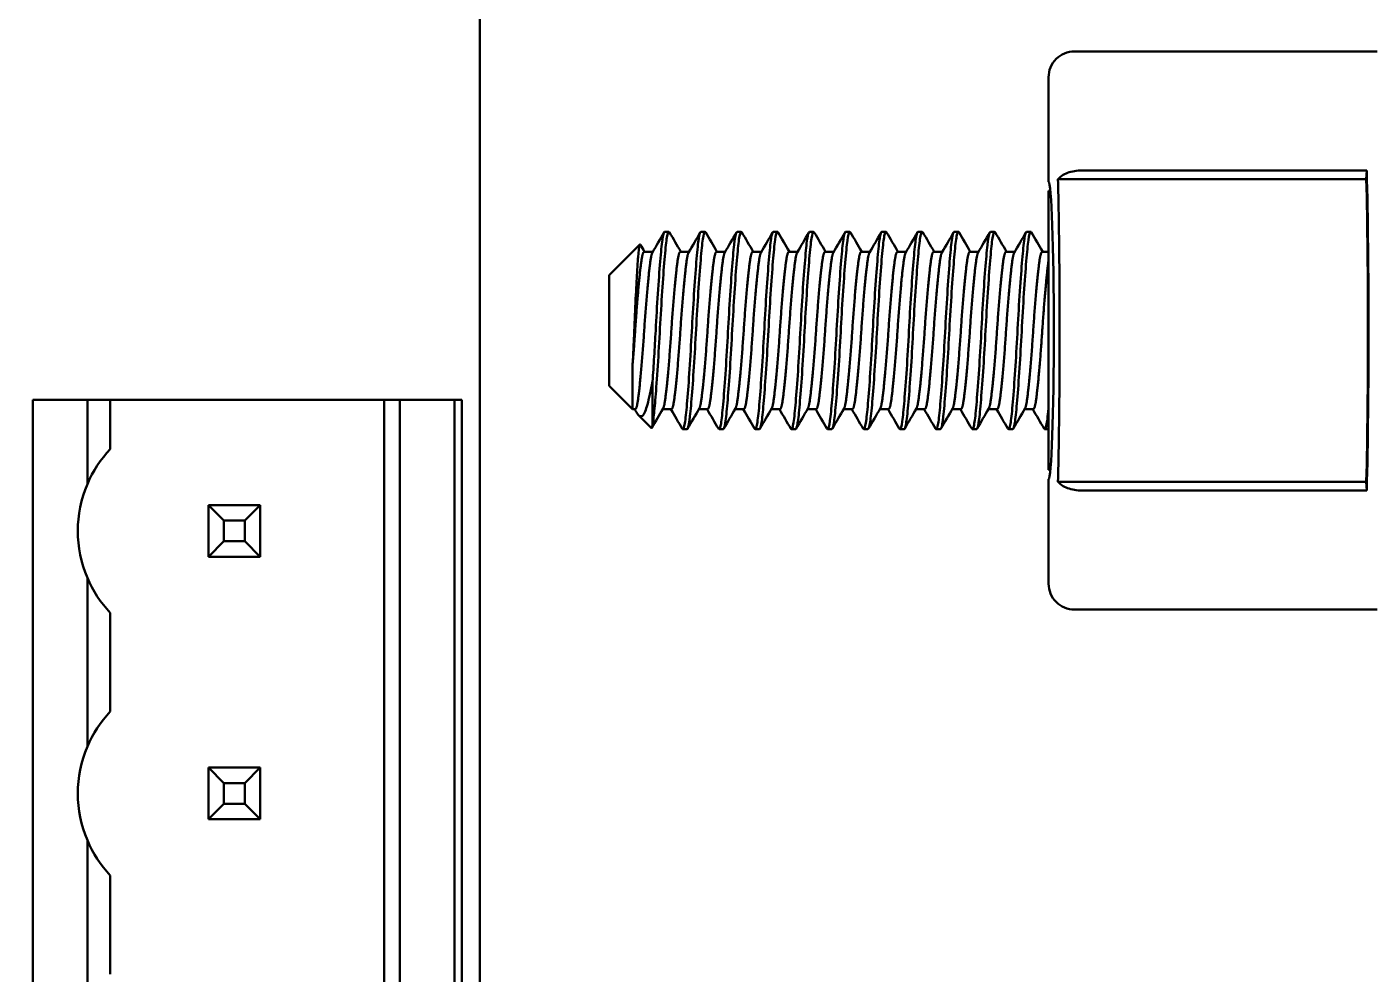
# Model space of a CAD drawing. Header units: millimetres. Extents: x 0 to 841, y 0 to 594.
# Drawn here: x 521.65 to 547.69, y 260.67 to 279 of the extents above; entities that cross this region are included whole.
import ezdxf

# ---------------------------------------------------------------- set-up
doc = ezdxf.new("R2010")
doc.units = ezdxf.units.MM
doc.layers.add('Hatch (ISO)', color=7, linetype='Continuous', lineweight=18)
doc.layers.add('Visible (ISO)', color=7, linetype='Continuous', lineweight=50)

msp = doc.modelspace()

# ---------------------------------------------------------------- hatches: boundary and pattern name
at = {"layer": 'Hatch (ISO)'}
h = msp.add_hatch(dxfattribs=at)
h.set_pattern_fill('ANSI31', color=256, scale=25.4, style=0)
h.set_pattern_definition([(45, (0, 0), (-2.245064, 2.245064), [])])
edge = h.paths.add_edge_path()
edge.add_ellipse((416.288, 307.621), major_axis=(-9.758, 2.186), ratio=1, start_angle=270, end_angle=282.6294)
edge.add_line((416.288, 317.621), (382.416, 317.621))
edge.add_ellipse((382.416, 312.621), major_axis=(-5, 0), ratio=1, start_angle=270, end_angle=360)
edge.add_line((377.416, 312.621), (377.416, 210.621))
edge.add_ellipse((382.416, 210.621), major_axis=(0, -5), ratio=1, start_angle=270, end_angle=360)
edge.add_line((382.416, 205.621), (416.288, 205.621))
edge.add_ellipse((416.288, 215.621), major_axis=(10, 0), ratio=1, start_angle=270, end_angle=282.6294)
edge.add_ellipse((445.416, 85.621), major_axis=(120.242, 26.942), ratio=1, start_angle=64.74122, end_angle=90, ccw=False)
edge.add_ellipse((474.544, 215.621), major_axis=(9.758, -2.186), ratio=1, start_angle=270, end_angle=282.6294)
edge.add_line((474.544, 205.621), (558.416, 205.621))
edge.add_ellipse((558.416, 210.621), major_axis=(5, 0), ratio=1, start_angle=270, end_angle=360)
edge.add_line((563.416, 210.621), (563.416, 312.621))
edge.add_ellipse((558.416, 312.621), major_axis=(0, 5), ratio=1, start_angle=270, end_angle=360)
edge.add_line((558.416, 317.621), (474.544, 317.621))
edge.add_ellipse((474.544, 307.621), major_axis=(-10, 0), ratio=1, start_angle=270, end_angle=282.6294)
edge.add_ellipse((445.416, 437.621), major_axis=(-120.242, -26.942), ratio=1, start_angle=64.74122, end_angle=90, ccw=False)
edge = h.paths.add_edge_path(flags=0)
edge.add_line((388.916, 208.621), (388.916, 210.621))
edge.add_ellipse((382.416, 210.621), major_axis=(0, 6.5), ratio=1, start_angle=270, end_angle=363.5049)
edge.add_line((382.019, 217.108), (380.416, 217.108))
edge.add_line((380.416, 217.108), (380.416, 221.814))
edge.add_spline(control_points=[(380.416, 221.814), (380.416, 222.421), (380.5, 223.145), (380.692, 224.324), (380.822, 224.956), (381.036, 226.225), (381.109, 226.863), (381.109, 228.037), (381.036, 228.675), (380.822, 229.944), (380.692, 230.576), (380.5, 231.755), (380.416, 232.479), (380.416, 233.086)], knot_values=[1.346639, 1.346639, 1.346639, 1.346639, 1.528836, 1.528836, 1.705012, 1.705012, 1.881187, 1.881187, 2.057362, 2.057362, 2.233538, 2.233538, 2.415734, 2.415734, 2.415734, 2.415734], degree=3, periodic=0)
edge.add_line((380.416, 233.086), (380.416, 241.621))
edge.add_ellipse((380.416, 244.121), major_axis=(2.5, 0), ratio=1, start_angle=270, end_angle=450)
edge.add_line((380.416, 246.621), (380.416, 276.621))
edge.add_ellipse((380.416, 279.121), major_axis=(2.5, 0), ratio=1, start_angle=270, end_angle=450)
edge.add_line((380.416, 281.621), (380.416, 306.121))
edge.add_line((380.416, 306.121), (382.489, 306.121))
edge.add_ellipse((382.416, 312.621), major_axis=(6.5, 0.073), ratio=1, start_angle=270, end_angle=359.355)
edge.add_line((388.916, 312.621), (388.916, 314.621))
edge.add_line((388.916, 314.621), (416.288, 314.621))
edge.add_ellipse((416.288, 307.621), major_axis=(7, 0), ratio=1, start_angle=77.3706, end_angle=90, ccw=False)
edge.add_ellipse((445.416, 437.621), major_axis=(123.169, -27.598), ratio=1, start_angle=270, end_angle=279.22446)
edge.add_ellipse((445.416, 311.397), major_axis=(-0.223, -7.497), ratio=1, start_angle=270, end_angle=453.4049)
edge.add_ellipse((445.416, 437.621), major_axis=(126.001, 7.497), ratio=1, start_angle=270, end_angle=279.22446)
edge.add_ellipse((474.544, 307.621), major_axis=(6.831, 1.531), ratio=1, start_angle=77.3706, end_angle=90, ccw=False)
edge.add_line((474.544, 314.621), (535.916, 314.621))
edge.add_ellipse((538.416, 314.621), major_axis=(0, -2.5), ratio=1, start_angle=270, end_angle=450)
edge.add_line((540.916, 314.621), (551.918, 314.621))
edge.add_line((551.918, 314.621), (551.918, 312.445))
edge.add_ellipse((558.416, 312.621), major_axis=(0.176, -6.498), ratio=1, start_angle=270, end_angle=359.0971)
edge.add_line((558.489, 306.121), (560.416, 306.121))
edge.add_line((560.416, 306.121), (560.416, 217.108))
edge.add_line((560.416, 217.108), (558.813, 217.108))
edge.add_ellipse((558.416, 210.621), major_axis=(-6.488, 0.397), ratio=1, start_angle=270, end_angle=361.9571)
edge.add_line((551.918, 210.796), (551.918, 208.621))
edge.add_line((551.918, 208.621), (540.916, 208.621))
edge.add_ellipse((538.416, 208.621), major_axis=(0, 2.5), ratio=1, start_angle=270, end_angle=450)
edge.add_line((535.916, 208.621), (474.544, 208.621))
edge.add_ellipse((474.544, 215.621), major_axis=(-7, 0), ratio=1, start_angle=77.3706, end_angle=90, ccw=False)
edge.add_ellipse((445.416, 85.621), major_axis=(-123.169, 27.598), ratio=1, start_angle=270, end_angle=279.22446)
edge.add_ellipse((445.416, 211.844), major_axis=(0.223, 7.497), ratio=1, start_angle=270, end_angle=453.4049)
edge.add_ellipse((445.416, 85.621), major_axis=(-126.001, -7.497), ratio=1, start_angle=270, end_angle=279.22446)
edge.add_ellipse((416.288, 215.621), major_axis=(-6.831, -1.531), ratio=1, start_angle=77.3706, end_angle=90, ccw=False)
edge.add_line((416.288, 208.621), (388.916, 208.621))
edge = h.paths.add_edge_path(flags=0)
edge.add_ellipse((557.666, 211.371), major_axis=(0, 2.172), ratio=1, start_angle=0, end_angle=360)
edge = h.paths.add_edge_path(flags=0)
edge.add_ellipse((557.666, 311.871), major_axis=(0, 2.172), ratio=1, start_angle=0, end_angle=360)
edge = h.paths.add_edge_path(flags=0)
edge.add_ellipse((383.166, 311.871), major_axis=(0, 2.172), ratio=1, start_angle=0, end_angle=360)
edge = h.paths.add_edge_path(flags=0)
edge.add_ellipse((383.166, 211.371), major_axis=(0, 2.172), ratio=1, start_angle=0, end_angle=360)
edge = h.paths.add_edge_path(flags=0)
edge.add_ellipse((445.416, 214.344), major_axis=(0, 2), ratio=1, start_angle=0, end_angle=360)
edge = h.paths.add_edge_path(flags=0)
edge.add_ellipse((445.416, 308.897), major_axis=(0, 2), ratio=1, start_angle=0, end_angle=360)

# ---------------------------------------------------------------- linework, layer by layer
at = {"layer": 'Visible (ISO)'}
for p, q in [((530.416, 311.621), (530.416, 211.621)), ((547.77, 278.521), (541.916, 278.521)), ((541.416, 278.021), (541.416, 276)), ((547.562, 276.046), (541.598, 276.046)), ((542.056, 276.218), (547.57, 276.218)), ((547.57, 276.218), (547.562, 276.046)), ((541.416, 275.821), (541.416, 270.421)), ((541.416, 275.821), (541.451, 275.821)), ((533.991, 275.03), (534.072, 275.03)), ((534.691, 275.03), (534.772, 275.03)), ((535.391, 275.03), (535.472, 275.03)), ((536.091, 275.03), (536.172, 275.03)), ((536.791, 275.03), (536.872, 275.03)), ((537.491, 275.03), (537.572, 275.03)), ((538.191, 275.03), (538.272, 275.03)), ((538.891, 275.03), (538.972, 275.03)), ((539.591, 275.03), (539.672, 275.03)), ((540.291, 275.03), (540.372, 275.03)), ((540.991, 275.03), (541.072, 275.03)), ((532.916, 274.19), (533.512, 274.787)), ((533.594, 274.645), (533.761, 274.645)), ((534.294, 274.645), (534.461, 274.645)), ((534.994, 274.645), (535.161, 274.645)), ((535.694, 274.645), (535.861, 274.645)), ((536.394, 274.645), (536.561, 274.645)), ((537.094, 274.645), (537.261, 274.645)), ((537.794, 274.645), (537.961, 274.645)), ((538.494, 274.645), (538.661, 274.645)), ((539.194, 274.645), (539.361, 274.645)), ((539.894, 274.645), (540.061, 274.645)), ((540.594, 274.645), (540.761, 274.645)), ((541.294, 274.645), (541.416, 274.645)), ((532.916, 272.051), (532.916, 274.19)), ((533.371, 271.596), (533.371, 272.474)), ((533.755, 271.29), (533.755, 272.131)), ((532.916, 272.051), (533.371, 271.596)), ((522.824, 271.781), (521.766, 271.781)), ((521.766, 271.781), (521.766, 251.461)), ((522.824, 271.781), (522.824, 270.147)), ((522.824, 271.781), (523.266, 271.781)), ((523.266, 271.781), (523.266, 270.826)), ((523.266, 271.781), (528.566, 271.781)), ((528.566, 271.781), (528.865, 271.781)), ((528.566, 271.781), (528.566, 251.461)), ((529.926, 271.781), (528.865, 271.781)), ((528.865, 271.781), (528.865, 251.461)), ((529.926, 271.781), (529.926, 251.461)), ((529.926, 271.781), (530.066, 271.781)), ((530.066, 271.781), (530.066, 251.461)), ((533.371, 271.596), (533.419, 271.596)), ((533.952, 271.596), (534.119, 271.596)), ((534.652, 271.596), (534.819, 271.596)), ((535.352, 271.596), (535.519, 271.596)), ((536.052, 271.596), (536.219, 271.596)), ((536.752, 271.596), (536.919, 271.596)), ((537.452, 271.596), (537.619, 271.596)), ((538.152, 271.596), (538.319, 271.596)), ((538.852, 271.596), (539.019, 271.596)), ((539.552, 271.596), (539.719, 271.596)), ((540.252, 271.596), (540.419, 271.596)), ((540.952, 271.596), (541.119, 271.596)), ((533.485, 271.482), (533.734, 271.233)), ((534.341, 271.212), (534.422, 271.212)), ((535.041, 271.212), (535.122, 271.212)), ((535.741, 271.212), (535.822, 271.212)), ((536.441, 271.212), (536.522, 271.212)), ((537.141, 271.212), (537.222, 271.212)), ((537.841, 271.212), (537.922, 271.212)), ((538.541, 271.212), (538.622, 271.212)), ((539.241, 271.212), (539.322, 271.212)), ((539.941, 271.212), (540.022, 271.212)), ((540.641, 271.212), (540.722, 271.212)), ((541.341, 271.212), (541.416, 271.212)), ((541.416, 270.421), (541.451, 270.421)), ((541.416, 270.242), (541.416, 268.221)), ((547.562, 270.195), (541.598, 270.195)), ((547.57, 270.023), (542.056, 270.023)), ((547.562, 270.195), (547.57, 270.023)), ((525.166, 268.741), (525.166, 269.741)), ((525.166, 269.741), (526.166, 269.741)), ((525.166, 269.741), (525.466, 269.441)), ((526.166, 269.741), (525.866, 269.441)), ((526.166, 269.741), (526.166, 268.741)), ((525.866, 269.441), (525.466, 269.441)), ((525.466, 269.441), (525.466, 269.041)), ((525.866, 269.041), (525.866, 269.441)), ((525.466, 269.041), (525.166, 268.741)), ((525.466, 269.041), (525.866, 269.041)), ((525.866, 269.041), (526.166, 268.741)), ((526.166, 268.741), (525.166, 268.741)), ((522.824, 268.334), (522.824, 265.067)), ((547.77, 267.721), (541.916, 267.721)), ((523.266, 267.656), (523.266, 265.746)), ((525.166, 263.661), (525.166, 264.661)), ((525.166, 264.661), (526.166, 264.661)), ((525.166, 264.661), (525.466, 264.361)), ((526.166, 264.661), (525.866, 264.361)), ((526.166, 264.661), (526.166, 263.661)), ((525.866, 264.361), (525.466, 264.361)), ((525.466, 264.361), (525.466, 263.961)), ((525.866, 263.961), (525.866, 264.361)), ((525.466, 263.961), (525.166, 263.661)), ((525.466, 263.961), (525.866, 263.961)), ((525.866, 263.961), (526.166, 263.661)), ((526.166, 263.661), (525.166, 263.661)), ((522.824, 263.254), (522.824, 259.987)), ((523.266, 262.576), (523.266, 260.666))]:
    msp.add_line(p, q, dxfattribs=at)
for centre, start, end in [((524.956, 269.241), 136.8321, 156.9693), ((524.956, 269.241), 156.9693, 203.0308), ((524.956, 269.241), 203.0308, 223.1679), ((524.956, 264.161), 136.8321, 156.9693), ((524.956, 264.161), 156.9693, 203.0308), ((524.956, 264.161), 203.0308, 223.1679)]:
    msp.add_arc(centre, 2.317, start, end, dxfattribs=at)
for centre, major_axis, ratio, start_param, end_param in [((541.916, 278.021), (0.499, 0.04), 0.99945, 1.490966, 3.06184), ((547.416, 273.121), (0, -5.1), 0.034921, 0.959931, 2.181662), ((547.416, 273.121), (0, -5.4), 0.034921, 0.959931, 2.181662), ((541.416, 273.121), (0, -2.879), 0.034921, 0.000366, 3.141227), ((541.916, 268.221), (0.499, -0.039), 0.99945, 3.2206, 4.791473)]:
    msp.add_ellipse(centre, major_axis=major_axis, ratio=ratio, start_param=start_param, end_param=end_param, dxfattribs=at)
for points, knots in [([(542.056, 276.218), (542.01, 276.218), (541.963, 276.214), (541.87, 276.199), (541.825, 276.187), (541.742, 276.156), (541.705, 276.137), (541.643, 276.095), (541.617, 276.071), (541.598, 276.046)], [0, 0, 0, 0, 0.01398509, 0.01398509, 0.0290199, 0.0290199, 0.04364288, 0.04364288, 0.05803471, 0.05803471, 0.05803471, 0.05803471]), ([(541.598, 276.046), (541.608, 275.618), (541.616, 275.148), (541.627, 274.153), (541.629, 273.636), (541.629, 272.597), (541.627, 272.081), (541.616, 271.09), (541.608, 270.621), (541.598, 270.195)], [-0.6244093, -0.6244093, -0.6244093, -0.6244093, -0.4678575, -0.4678575, -0.3116714, -0.3116714, -0.1560291, -0.1560291, -0.0000149, -0.0000149, -0.0000149, -0.0000149]), ([(533.755, 271.29), (533.767, 271.35), (533.778, 271.443), (533.802, 271.69), (533.815, 271.844), (533.844, 272.228), (533.859, 272.462), (533.888, 272.949), (533.901, 273.196), (533.929, 273.681), (533.944, 273.914), (533.974, 274.339), (533.989, 274.526), (534.017, 274.814), (534.03, 274.916), (534.057, 275.027), (534.071, 275.042), (534.084, 275.019)], [0.000001, 0.000001, 0.000001, 0.000001, 0.0631957, 0.0631957, 0.1281751, 0.1281751, 0.20434, 0.20434, 0.278085, 0.278085, 0.3522413, 0.3522413, 0.4283584, 0.4283584, 0.5010672, 0.5010672, 0.5676194, 0.5676194, 0.5676194, 0.5676194]), ([(533.991, 275.03), (533.99, 275.03), (533.989, 275.029), (533.973, 275.024), (533.959, 274.971), (533.931, 274.776), (533.918, 274.634), (533.888, 274.277), (533.873, 274.064), (533.843, 273.605), (533.829, 273.364), (533.807, 272.951), (533.797, 272.781), (533.777, 272.445), (533.766, 272.282), (533.755, 272.131)], [15.3684555, 15.3684555, 15.3684555, 15.3684555, 15.3726622, 15.3726622, 15.4464626, 15.4464626, 15.5211042, 15.5211042, 15.5968605, 15.5968605, 15.6697817, 15.6697817, 15.7210926, 15.7210926, 15.7742066, 15.7742066, 15.7742066, 15.7742066]), ([(534.691, 275.03), (534.688, 275.03), (534.685, 275.028), (534.667, 275.005), (534.653, 274.939), (534.625, 274.719), (534.612, 274.563), (534.581, 274.183), (534.566, 273.963), (534.537, 273.497), (534.523, 273.255), (534.496, 272.761), (534.481, 272.513), (534.451, 272.063), (534.436, 271.864), (534.407, 271.536), (534.395, 271.41), (534.366, 271.24), (534.351, 271.201), (534.333, 271.216), (534.331, 271.218), (534.329, 271.222)], [14.163259, 14.163259, 14.163259, 14.163259, 14.1781493, 14.1781493, 14.2514935, 14.2514935, 14.3273357, 14.3273357, 14.4025591, 14.4025591, 14.4751798, 14.4751798, 14.5512328, 14.5512328, 14.625639, 14.625639, 14.6988314, 14.6988314, 14.7752802, 14.7752802, 14.7858048, 14.7858048, 14.7858048, 14.7858048]), ([(534.422, 271.212), (534.427, 271.212), (534.431, 271.216), (534.452, 271.257), (534.466, 271.337), (534.493, 271.583), (534.507, 271.742), (534.537, 272.129), (534.552, 272.355), (534.582, 272.836), (534.595, 273.086), (534.622, 273.577), (534.637, 273.813), (534.668, 274.253), (534.683, 274.451), (534.712, 274.762), (534.724, 274.877), (534.753, 275.019), (534.768, 275.044), (534.783, 275.021), (534.784, 275.02), (534.784, 275.019)], [1.1508192, 1.1508192, 1.1508192, 1.1508192, 1.1742826, 1.1742826, 1.2504006, 1.2504006, 1.3232903, 1.3232903, 1.3989609, 1.3989609, 1.4736764, 1.4736764, 1.5473987, 1.5473987, 1.6240396, 1.6240396, 1.6970314, 1.6970314, 1.7716111, 1.7716111, 1.7737117, 1.7737117, 1.7737117, 1.7737117]), ([(535.391, 275.03), (535.386, 275.03), (535.38, 275.024), (535.361, 274.979), (535.346, 274.901), (535.32, 274.657), (535.305, 274.489), (535.275, 274.092), (535.26, 273.867), (535.231, 273.393), (535.218, 273.15), (535.19, 272.658), (535.175, 272.414), (535.144, 271.978), (535.13, 271.788), (535.101, 271.479), (535.089, 271.363), (535.06, 271.22), (535.044, 271.196), (535.029, 271.222), (535.029, 271.222), (535.029, 271.222)], [12.9577324, 12.9577324, 12.9577324, 12.9577324, 12.9837375, 12.9837375, 13.0567868, 13.0567868, 13.1328805, 13.1328805, 13.2077649, 13.2077649, 13.2805209, 13.2805209, 13.3566396, 13.3566396, 13.4306947, 13.4306947, 13.504643, 13.504643, 13.5806939, 13.5806939, 13.5808146, 13.5808146, 13.5808146, 13.5808146]), ([(535.122, 271.212), (535.125, 271.212), (535.127, 271.213), (535.145, 271.232), (535.16, 271.299), (535.187, 271.519), (535.2, 271.667), (535.23, 272.033), (535.245, 272.251), (535.275, 272.726), (535.289, 272.979), (535.316, 273.475), (535.331, 273.714), (535.361, 274.164), (535.377, 274.369), (535.406, 274.703), (535.418, 274.83), (535.446, 274.999), (535.461, 275.037), (535.479, 275.027), (535.482, 275.024), (535.484, 275.019)], [2.3559695, 2.3559695, 2.3559695, 2.3559695, 2.3684278, 2.3684278, 2.4444556, 2.4444556, 2.5170458, 2.5170458, 2.5922011, 2.5922011, 2.6681654, 2.6681654, 2.7414507, 2.7414507, 2.8176091, 2.8176091, 2.8911875, 2.8911875, 2.9653323, 2.9653323, 2.9783162, 2.9783162, 2.9783162, 2.9783162]), ([(536.091, 275.03), (536.083, 275.03), (536.076, 275.018), (536.054, 274.948), (536.041, 274.857), (536.014, 274.589), (535.999, 274.411), (535.968, 273.998), (535.953, 273.768), (535.925, 273.288), (535.912, 273.043), (535.884, 272.552), (535.868, 272.312), (535.838, 271.89), (535.823, 271.711), (535.796, 271.423), (535.782, 271.319), (535.755, 271.213), (535.742, 271.2), (535.729, 271.222)], [11.7512402, 11.7512402, 11.7512402, 11.7512402, 11.788313, 11.788313, 11.8610017, 11.8610017, 11.9371116, 11.9371116, 12.0116321, 12.0116321, 12.0848076, 12.0848076, 12.1613785, 12.1613785, 12.2350414, 12.2350414, 12.3101173, 12.3101173, 12.374381, 12.374381, 12.374381, 12.374381]), ([(535.822, 271.212), (535.822, 271.212), (535.823, 271.212), (535.838, 271.214), (535.854, 271.266), (535.881, 271.46), (535.894, 271.597), (535.923, 271.944), (535.938, 272.152), (535.969, 272.615), (535.983, 272.865), (536.01, 273.361), (536.024, 273.601), (536.054, 274.061), (536.069, 274.274), (536.099, 274.632), (536.112, 274.774), (536.139, 274.97), (536.154, 275.023), (536.174, 275.031), (536.179, 275.028), (536.184, 275.019)], [3.5607787, 3.5607787, 3.5607787, 3.5607787, 3.5621749, 3.5621749, 3.6382901, 3.6382901, 3.7110819, 3.7110819, 3.7858989, 3.7858989, 3.8619348, 3.8619348, 3.9347725, 3.9347725, 4.0103901, 4.0103901, 4.0849442, 4.0849442, 4.1586112, 4.1586112, 4.1832453, 4.1832453, 4.1832453, 4.1832453]), ([(536.791, 275.03), (536.781, 275.03), (536.772, 275.01), (536.748, 274.911), (536.735, 274.808), (536.708, 274.517), (536.692, 274.329), (536.662, 273.902), (536.647, 273.669), (536.619, 273.183), (536.606, 272.935), (536.577, 272.449), (536.562, 272.216), (536.531, 271.812), (536.517, 271.643), (536.49, 271.375), (536.476, 271.282), (536.45, 271.209), (536.439, 271.204), (536.429, 271.222)], [10.5452735, 10.5452735, 10.5452735, 10.5452735, 10.593009, 10.593009, 10.6657734, 10.6657734, 10.7419271, 10.7419271, 10.8160676, 10.8160676, 10.8899466, 10.8899466, 10.9660904, 10.9660904, 11.0393676, 11.0393676, 11.1158075, 11.1158075, 11.1685155, 11.1685155, 11.1685155, 11.1685155]), ([(536.522, 271.212), (536.535, 271.212), (536.549, 271.25), (536.576, 271.408), (536.588, 271.534), (536.616, 271.861), (536.632, 272.06), (536.662, 272.51), (536.677, 272.757), (536.704, 273.251), (536.717, 273.493), (536.747, 273.96), (536.762, 274.18), (536.792, 274.561), (536.806, 274.717), (536.833, 274.938), (536.848, 275.004), (536.87, 275.033), (536.877, 275.031), (536.884, 275.019)], [4.7649023, 4.7649023, 4.7649023, 4.7649023, 4.8313315, 4.8313315, 4.9044263, 4.9044263, 4.9787009, 4.9787009, 5.0546337, 5.0546337, 5.1271373, 5.1271373, 5.2022283, 5.2022283, 5.2779966, 5.2779966, 5.351214, 5.351214, 5.3865222, 5.3865222, 5.3865222, 5.3865222]), ([(537.491, 275.03), (537.479, 275.03), (537.468, 275.001), (537.442, 274.871), (537.43, 274.755), (537.401, 274.44), (537.386, 274.242), (537.355, 273.8), (537.341, 273.564), (537.313, 273.072), (537.3, 272.821), (537.27, 272.341), (537.255, 272.116), (537.225, 271.732), (537.211, 271.574), (537.185, 271.332), (537.17, 271.253), (537.146, 271.208), (537.137, 271.208), (537.129, 271.222)], [9.3383451, 9.3383451, 9.3383451, 9.3383451, 9.3964123, 9.3964123, 9.4695283, 9.4695283, 9.5461697, 9.5461697, 9.6198966, 9.6198966, 9.6948263, 9.6948263, 9.7704938, 9.7704938, 9.8433873, 9.8433873, 9.9195586, 9.9195586, 9.9617761, 9.9617761, 9.9617761, 9.9617761]), ([(537.222, 271.212), (537.233, 271.212), (537.245, 271.238), (537.27, 271.362), (537.282, 271.477), (537.31, 271.785), (537.325, 271.975), (537.356, 272.411), (537.371, 272.655), (537.399, 273.147), (537.411, 273.39), (537.44, 273.864), (537.456, 274.089), (537.486, 274.487), (537.501, 274.655), (537.527, 274.9), (537.541, 274.979), (537.565, 275.033), (537.575, 275.035), (537.584, 275.019)], [5.9680339, 5.9680339, 5.9680339, 5.9680339, 6.02369, 6.02369, 6.0975514, 6.0975514, 6.1714826, 6.1714826, 6.2474861, 6.2474861, 6.3201387, 6.3201387, 6.3948981, 6.3948981, 6.470876, 6.470876, 6.5438044, 6.5438044, 6.5902482, 6.5902482, 6.5902482, 6.5902482]), ([(538.191, 275.03), (538.177, 275.03), (538.163, 274.989), (538.136, 274.824), (538.124, 274.695), (538.095, 274.358), (538.079, 274.152), (538.049, 273.701), (538.034, 273.462), (538.007, 272.965), (537.993, 272.712), (537.963, 272.238), (537.948, 272.021), (537.918, 271.657), (537.905, 271.511), (537.878, 271.294), (537.863, 271.229), (537.841, 271.209), (537.835, 271.211), (537.829, 271.222)], [8.1325316, 8.1325316, 8.1325316, 8.1325316, 8.2009966, 8.2009966, 8.2747605, 8.2747605, 8.3509468, 8.3509468, 8.424262, 8.424262, 8.500502, 8.500502, 8.5756776, 8.5756776, 8.6483389, 8.6483389, 8.7244447, 8.7244447, 8.7555869, 8.7555869, 8.7555869, 8.7555869]), ([(537.922, 271.212), (537.931, 271.212), (537.94, 271.228), (537.963, 271.318), (537.976, 271.421), (538.004, 271.708), (538.019, 271.888), (538.049, 272.309), (538.065, 272.549), (538.093, 273.039), (538.105, 273.285), (538.134, 273.765), (538.149, 273.995), (538.18, 274.408), (538.195, 274.586), (538.222, 274.855), (538.235, 274.947), (538.261, 275.031), (538.273, 275.039), (538.284, 275.019)], [7.1726997, 7.1726997, 7.1726997, 7.1726997, 7.2164032, 7.2164032, 7.2914084, 7.2914084, 7.364953, 7.364953, 7.4414, 7.4414, 7.5144872, 7.5144872, 7.5888882, 7.5888882, 7.6648897, 7.6648897, 7.7374713, 7.7374713, 7.7949466, 7.7949466, 7.7949466, 7.7949466]), ([(538.891, 275.03), (538.89, 275.03), (538.889, 275.029), (538.873, 275.022), (538.858, 274.968), (538.83, 274.771), (538.817, 274.627), (538.788, 274.268), (538.772, 274.054), (538.742, 273.594), (538.728, 273.354), (538.702, 272.858), (538.687, 272.608), (538.657, 272.146), (538.641, 271.938), (538.613, 271.593), (538.6, 271.457), (538.572, 271.263), (538.557, 271.212), (538.537, 271.212), (538.533, 271.215), (538.529, 271.222)], [6.9260726, 6.9260726, 6.9260726, 6.9260726, 6.931338, 6.931338, 7.0050807, 7.0050807, 7.0798143, 7.0798143, 7.1555059, 7.1555059, 7.2284158, 7.2284158, 7.3045543, 7.3045543, 7.3794427, 7.3794427, 7.4523491, 7.4523491, 7.5293236, 7.5293236, 7.5493898, 7.5493898, 7.5493898, 7.5493898]), ([(538.622, 271.212), (538.629, 271.212), (538.636, 271.222), (538.658, 271.289), (538.671, 271.378), (538.698, 271.642), (538.713, 271.819), (538.744, 272.229), (538.759, 272.458), (538.787, 272.937), (538.8, 273.182), (538.828, 273.674), (538.844, 273.915), (538.874, 274.339), (538.889, 274.52), (538.917, 274.811), (538.93, 274.917), (538.957, 275.027), (538.971, 275.042), (538.984, 275.019)], [8.3768696, 8.3768696, 8.3768696, 8.3768696, 8.4122537, 8.4122537, 8.4848694, 8.4848694, 8.5608798, 8.5608798, 8.6353679, 8.6353679, 8.7083755, 8.7083755, 8.7849181, 8.7849181, 8.8585495, 8.8585495, 8.9333583, 8.9333583, 8.9992378, 8.9992378, 8.9992378, 8.9992378]), ([(539.591, 275.03), (539.588, 275.03), (539.585, 275.028), (539.567, 275.006), (539.552, 274.938), (539.525, 274.714), (539.512, 274.565), (539.482, 274.196), (539.467, 273.977), (539.437, 273.501), (539.423, 273.249), (539.396, 272.753), (539.381, 272.515), (539.351, 272.066), (539.336, 271.861), (539.307, 271.531), (539.294, 271.405), (539.266, 271.237), (539.25, 271.2), (539.233, 271.216), (539.231, 271.219), (539.229, 271.222)], [5.721019, 5.721019, 5.721019, 5.721019, 5.7349121, 5.7349121, 5.8109622, 5.8109622, 5.8835825, 5.8835825, 5.9588152, 5.9588152, 6.0346135, 6.0346135, 6.1079647, 6.1079647, 6.1841948, 6.1841948, 6.2576921, 6.2576921, 6.3340872, 6.3340872, 6.3435358, 6.3435358, 6.3435358, 6.3435358]), ([(539.322, 271.212), (539.327, 271.212), (539.332, 271.217), (539.352, 271.258), (539.366, 271.335), (539.392, 271.576), (539.407, 271.742), (539.437, 272.137), (539.453, 272.361), (539.482, 272.834), (539.494, 273.077), (539.522, 273.569), (539.537, 273.814), (539.568, 274.252), (539.583, 274.443), (539.611, 274.755), (539.623, 274.872), (539.652, 275.019), (539.668, 275.045), (539.684, 275.02), (539.684, 275.02), (539.684, 275.019)], [9.5819829, 9.5819829, 9.5819829, 9.5819829, 9.6064126, 9.6064126, 9.6794466, 9.6794466, 9.755477, 9.755477, 9.8303509, 9.8303509, 9.9030151, 9.9030151, 9.9790666, 9.9790666, 10.0531134, 10.0531134, 10.1268818, 10.1268818, 10.20293, 10.20293, 10.20451, 10.20451, 10.20451, 10.20451]), ([(540.291, 275.03), (540.286, 275.03), (540.281, 275.024), (540.261, 274.981), (540.246, 274.899), (540.22, 274.65), (540.205, 274.489), (540.175, 274.1), (540.16, 273.873), (540.13, 273.391), (540.118, 273.141), (540.09, 272.651), (540.075, 272.415), (540.044, 271.977), (540.029, 271.78), (540.001, 271.472), (539.988, 271.359), (539.96, 271.22), (539.944, 271.196), (539.929, 271.222), (539.929, 271.222), (539.929, 271.222)], [4.5155576, 4.5155576, 4.5155576, 4.5155576, 4.5403388, 4.5403388, 4.6163471, 4.6163471, 4.6892812, 4.6892812, 4.7650515, 4.7650515, 4.8396633, 4.8396633, 4.913476, 4.913476, 4.9902148, 4.9902148, 5.0631866, 5.0631866, 5.1378575, 5.1378575, 5.1385304, 5.1385304, 5.1385304, 5.1385304]), ([(540.022, 271.212), (540.025, 271.212), (540.027, 271.213), (540.045, 271.233), (540.06, 271.297), (540.087, 271.514), (540.1, 271.667), (540.13, 272.044), (540.146, 272.263), (540.175, 272.729), (540.189, 272.97), (540.216, 273.465), (540.231, 273.712), (540.261, 274.165), (540.276, 274.366), (540.305, 274.696), (540.317, 274.824), (540.346, 274.998), (540.361, 275.039), (540.379, 275.026), (540.382, 275.023), (540.384, 275.019)], [10.7865399, 10.7865399, 10.7865399, 10.7865399, 10.7998612, 10.7998612, 10.8732153, 10.8732153, 10.9488038, 10.9488038, 11.0240482, 11.0240482, 11.0966436, 11.0966436, 11.1726538, 11.1726538, 11.2470834, 11.2470834, 11.3201553, 11.3201553, 11.3966333, 11.3966333, 11.4087433, 11.4087433, 11.4087433, 11.4087433]), ([(540.991, 275.03), (540.984, 275.03), (540.977, 275.019), (540.954, 274.951), (540.941, 274.855), (540.913, 274.582), (540.899, 274.41), (540.869, 274.002), (540.853, 273.767), (540.824, 273.279), (540.812, 273.032), (540.783, 272.548), (540.768, 272.315), (540.738, 271.892), (540.723, 271.706), (540.695, 271.421), (540.683, 271.321), (540.655, 271.214), (540.642, 271.199), (540.629, 271.222)], [3.311725, 3.311725, 3.311725, 3.311725, 3.3471068, 3.3471068, 3.4230088, 3.4230088, 3.4962181, 3.4962181, 3.5722973, 3.5722973, 3.6458099, 3.6458099, 3.7198779, 3.7198779, 3.7958518, 3.7958518, 3.8684076, 3.8684076, 3.9335457, 3.9335457, 3.9335457, 3.9335457]), ([(540.722, 271.212), (540.723, 271.212), (540.723, 271.212), (540.739, 271.215), (540.753, 271.266), (540.781, 271.458), (540.794, 271.597), (540.824, 271.951), (540.839, 272.163), (540.869, 272.621), (540.883, 272.861), (540.91, 273.357), (540.924, 273.608), (540.955, 274.073), (540.97, 274.283), (540.999, 274.633), (541.012, 274.772), (541.039, 274.971), (541.055, 275.025), (541.075, 275.031), (541.08, 275.027), (541.084, 275.019)], [11.9911783, 11.9911783, 11.9911783, 11.9911783, 11.9938333, 11.9938333, 12.0676703, 12.0676703, 12.142134, 12.142134, 12.2179355, 12.2179355, 12.2908973, 12.2908973, 12.3668951, 12.3668951, 12.4416903, 12.4416903, 12.5143512, 12.5143512, 12.5903734, 12.5903734, 12.613692, 12.613692, 12.613692, 12.613692]), ([(533.371, 272.474), (533.377, 272.59), (533.383, 272.713), (533.397, 273.012), (533.403, 273.159), (533.417, 273.48), (533.426, 273.687), (533.445, 274.056), (533.455, 274.216), (533.469, 274.441), (533.473, 274.501), (533.485, 274.655), (533.494, 274.733), (533.51, 274.788), (533.515, 274.793), (533.521, 274.784)], [0.000001, 0.000001, 0.000001, 0.000001, 0.0393587, 0.0393587, 0.0920659, 0.0920659, 0.1949808, 0.1949808, 0.2906824, 0.2906824, 0.3546683, 0.3546683, 0.5514582, 0.5514582, 0.6681387, 0.6681387, 0.6681387, 0.6681387]), ([(533.755, 272.131), (533.722, 271.952), (533.688, 271.802), (533.628, 271.589), (533.599, 271.5), (533.528, 271.447), (533.495, 271.461), (533.457, 271.518), (533.454, 271.523), (533.451, 271.528)], [0.0000005, 0.0000005, 0.0000005, 0.0000005, 0.070106, 0.070106, 0.1306057, 0.1306057, 0.1777964, 0.1777964, 0.1823161, 0.1823161, 0.1823161, 0.1823161]), ([(541.416, 271.639), (541.411, 271.589), (541.407, 271.543), (541.39, 271.373), (541.376, 271.285), (541.351, 271.21), (541.34, 271.203), (541.329, 271.222)], [2.5794566, 2.5794566, 2.5794566, 2.5794566, 2.6033143, 2.6033143, 2.6759159, 2.6759159, 2.730153, 2.730153, 2.730153, 2.730153]), ([(533.734, 271.233), (533.735, 271.231), (533.736, 271.231), (533.744, 271.233), (533.749, 271.252), (533.755, 271.29)], [3.3534082, 3.3534082, 3.3534082, 3.3534082, 3.3903561, 3.3903561, 3.5804223, 3.5804223, 3.5804223, 3.5804223]), ([(541.598, 270.195), (541.617, 270.17), (541.643, 270.147), (541.705, 270.104), (541.742, 270.086), (541.825, 270.055), (541.87, 270.043), (541.963, 270.027), (542.01, 270.024), (542.056, 270.024)], [0.00002012, 0.00002012, 0.00002012, 0.00002012, 0.01441187, 0.01441187, 0.02903476, 0.02903476, 0.04406948, 0.04406948, 0.05805449, 0.05805449, 0.05805449, 0.05805449])]:
    msp.add_open_spline(points, degree=3, knots=knots, dxfattribs=at)
for points in [[(533.754, 274.632), (533.829, 274.761), (533.904, 274.89), (533.979, 275.019)], [(534.084, 275.019), (534.157, 274.894), (534.229, 274.77), (534.302, 274.645)], [(534.454, 274.632), (534.529, 274.761), (534.604, 274.89), (534.679, 275.019)], [(534.784, 275.019), (534.857, 274.894), (534.929, 274.77), (535.002, 274.645)], [(535.154, 274.632), (535.229, 274.761), (535.304, 274.89), (535.379, 275.019)], [(535.484, 275.019), (535.557, 274.894), (535.629, 274.77), (535.702, 274.645)], [(535.854, 274.632), (535.929, 274.761), (536.004, 274.89), (536.079, 275.019)], [(536.184, 275.019), (536.257, 274.894), (536.329, 274.77), (536.402, 274.645)], [(536.554, 274.632), (536.629, 274.761), (536.704, 274.89), (536.779, 275.019)], [(536.884, 275.019), (536.957, 274.894), (537.029, 274.77), (537.102, 274.645)], [(537.254, 274.632), (537.329, 274.761), (537.404, 274.89), (537.479, 275.019)], [(537.584, 275.019), (537.657, 274.894), (537.729, 274.77), (537.802, 274.645)], [(537.954, 274.632), (538.029, 274.761), (538.104, 274.89), (538.179, 275.019)], [(538.284, 275.019), (538.357, 274.894), (538.429, 274.77), (538.502, 274.645)], [(538.654, 274.632), (538.729, 274.761), (538.804, 274.89), (538.879, 275.019)], [(538.984, 275.019), (539.057, 274.894), (539.129, 274.77), (539.202, 274.645)], [(539.354, 274.632), (539.429, 274.761), (539.504, 274.89), (539.579, 275.019)], [(539.684, 275.019), (539.757, 274.894), (539.829, 274.77), (539.902, 274.645)], [(540.054, 274.632), (540.129, 274.761), (540.204, 274.89), (540.279, 275.019)], [(540.384, 275.019), (540.457, 274.894), (540.529, 274.77), (540.602, 274.645)], [(540.754, 274.632), (540.829, 274.761), (540.904, 274.89), (540.979, 275.019)], [(541.084, 275.019), (541.157, 274.894), (541.229, 274.77), (541.302, 274.645)], [(533.521, 274.784), (533.548, 274.737), (533.575, 274.691), (533.602, 274.645)], [(533.451, 271.528), (533.438, 271.551), (533.425, 271.574), (533.411, 271.596)], [(533.959, 271.609), (533.887, 271.485), (533.814, 271.36), (533.742, 271.235)], [(534.329, 271.222), (534.256, 271.347), (534.184, 271.472), (534.111, 271.596)], [(534.659, 271.609), (534.584, 271.48), (534.509, 271.351), (534.434, 271.222)], [(535.029, 271.222), (534.956, 271.347), (534.884, 271.472), (534.811, 271.596)], [(535.359, 271.609), (535.284, 271.48), (535.209, 271.351), (535.134, 271.222)], [(535.729, 271.222), (535.656, 271.347), (535.584, 271.472), (535.511, 271.596)], [(536.059, 271.609), (535.984, 271.48), (535.909, 271.351), (535.834, 271.222)], [(536.429, 271.222), (536.356, 271.347), (536.284, 271.472), (536.211, 271.596)], [(536.759, 271.609), (536.684, 271.48), (536.609, 271.351), (536.534, 271.222)], [(537.129, 271.222), (537.056, 271.347), (536.984, 271.472), (536.911, 271.596)], [(537.459, 271.609), (537.384, 271.48), (537.309, 271.351), (537.234, 271.222)], [(537.829, 271.222), (537.756, 271.347), (537.684, 271.472), (537.611, 271.596)], [(538.159, 271.609), (538.084, 271.48), (538.009, 271.351), (537.934, 271.222)], [(538.529, 271.222), (538.456, 271.347), (538.384, 271.472), (538.311, 271.596)], [(538.859, 271.609), (538.784, 271.48), (538.709, 271.351), (538.634, 271.222)], [(539.229, 271.222), (539.156, 271.347), (539.084, 271.472), (539.011, 271.596)], [(539.559, 271.609), (539.484, 271.48), (539.409, 271.351), (539.334, 271.222)], [(539.929, 271.222), (539.856, 271.347), (539.784, 271.472), (539.711, 271.596)], [(540.259, 271.609), (540.184, 271.48), (540.109, 271.351), (540.034, 271.222)], [(540.629, 271.222), (540.556, 271.347), (540.484, 271.472), (540.411, 271.596)], [(540.959, 271.609), (540.884, 271.48), (540.809, 271.351), (540.734, 271.222)], [(541.329, 271.222), (541.256, 271.347), (541.184, 271.472), (541.111, 271.596)]]:
    msp.add_open_spline(points, degree=3, dxfattribs=at)
for points, weights, knots in [([(533.594, 274.645), (533.563, 274.645), (533.536, 274.441), (533.477, 274.001), (533.419, 273.121), (533.397, 272.781), (533.371, 272.474)], [0.933012701892, 0.933012701892, 1, 0.866025403784, 1, 0.943736649774, 0.934729490917], [0.859375, 0.859375, 0.859375, 0.86458333, 0.86458333, 0.875, 0.875, 0.87937454, 0.87937454, 0.87937454]), ([(533.754, 274.632), (533.731, 274.593), (533.711, 274.441), (533.652, 274.001), (533.594, 273.121), (533.536, 272.24), (533.477, 271.8), (533.45, 271.596), (533.419, 271.596)], [0.937006852534, 0.94936988257, 1, 0.866025403784, 1, 0.866025403784, 1, 0.933012701892, 0.933012701892], [0.86064679, 0.86064679, 0.86064679, 0.86458333, 0.86458333, 0.875, 0.875, 0.88541667, 0.88541667, 0.890625, 0.890625, 0.890625]), ([(534.294, 274.645), (534.263, 274.645), (534.236, 274.441), (534.177, 274.001), (534.119, 273.121), (534.061, 272.24), (534.002, 271.8), (533.982, 271.649), (533.959, 271.609)], [0.933012701892, 0.933012701892, 1, 0.866025403784, 1, 0.866025403784, 1, 0.94936988257, 0.937006852534], [0.796875, 0.796875, 0.796875, 0.80208333, 0.80208333, 0.8125, 0.8125, 0.82291667, 0.82291667, 0.82685321, 0.82685321, 0.82685321]), ([(534.454, 274.632), (534.431, 274.593), (534.411, 274.441), (534.352, 274.001), (534.294, 273.121), (534.236, 272.24), (534.177, 271.8), (534.15, 271.596), (534.119, 271.596)], [0.937006852534, 0.94936988257, 1, 0.866025403784, 1, 0.866025403784, 1, 0.933012701892, 0.933012701892], [0.79814679, 0.79814679, 0.79814679, 0.80208333, 0.80208333, 0.8125, 0.8125, 0.82291667, 0.82291667, 0.828125, 0.828125, 0.828125]), ([(534.994, 274.645), (534.963, 274.645), (534.936, 274.441), (534.877, 274.001), (534.819, 273.121), (534.761, 272.24), (534.702, 271.8), (534.682, 271.649), (534.659, 271.609)], [0.933012701892, 0.933012701892, 1, 0.866025403784, 1, 0.866025403784, 1, 0.94936988257, 0.937006852534], [0.734375, 0.734375, 0.734375, 0.73958333, 0.73958333, 0.75, 0.75, 0.76041667, 0.76041667, 0.76435321, 0.76435321, 0.76435321]), ([(535.154, 274.632), (535.131, 274.593), (535.111, 274.441), (535.052, 274.001), (534.994, 273.121), (534.936, 272.24), (534.877, 271.8), (534.85, 271.596), (534.819, 271.596)], [0.937006852534, 0.94936988257, 1, 0.866025403784, 1, 0.866025403784, 1, 0.933012701892, 0.933012701892], [0.73564679, 0.73564679, 0.73564679, 0.73958333, 0.73958333, 0.75, 0.75, 0.76041667, 0.76041667, 0.765625, 0.765625, 0.765625]), ([(535.694, 274.645), (535.663, 274.645), (535.636, 274.441), (535.577, 274.001), (535.519, 273.121), (535.461, 272.24), (535.402, 271.8), (535.382, 271.649), (535.359, 271.609)], [0.933012701892, 0.933012701892, 1, 0.866025403784, 1, 0.866025403784, 1, 0.94936988257, 0.937006852534], [0.671875, 0.671875, 0.671875, 0.67708333, 0.67708333, 0.6875, 0.6875, 0.69791667, 0.69791667, 0.70185321, 0.70185321, 0.70185321]), ([(535.854, 274.632), (535.831, 274.593), (535.811, 274.441), (535.752, 274.001), (535.694, 273.121), (535.636, 272.24), (535.577, 271.8), (535.55, 271.596), (535.519, 271.596)], [0.937006852534, 0.94936988257, 1, 0.866025403784, 1, 0.866025403784, 1, 0.933012701892, 0.933012701892], [0.67314679, 0.67314679, 0.67314679, 0.67708333, 0.67708333, 0.6875, 0.6875, 0.69791667, 0.69791667, 0.703125, 0.703125, 0.703125]), ([(536.394, 274.645), (536.363, 274.645), (536.336, 274.441), (536.277, 274.001), (536.219, 273.121), (536.161, 272.24), (536.102, 271.8), (536.082, 271.649), (536.059, 271.609)], [0.933012701892, 0.933012701892, 1, 0.866025403784, 1, 0.866025403784, 1, 0.94936988257, 0.937006852534], [0.609375, 0.609375, 0.609375, 0.61458333, 0.61458333, 0.625, 0.625, 0.63541667, 0.63541667, 0.63935321, 0.63935321, 0.63935321]), ([(536.554, 274.632), (536.531, 274.593), (536.511, 274.441), (536.452, 274.001), (536.394, 273.121), (536.336, 272.24), (536.277, 271.8), (536.25, 271.596), (536.219, 271.596)], [0.937006852534, 0.94936988257, 1, 0.866025403784, 1, 0.866025403784, 1, 0.933012701892, 0.933012701892], [0.61064679, 0.61064679, 0.61064679, 0.61458333, 0.61458333, 0.625, 0.625, 0.63541667, 0.63541667, 0.640625, 0.640625, 0.640625]), ([(537.094, 274.645), (537.063, 274.645), (537.036, 274.441), (536.977, 274.001), (536.919, 273.121), (536.861, 272.24), (536.802, 271.8), (536.782, 271.649), (536.759, 271.609)], [0.933012701892, 0.933012701892, 1, 0.866025403784, 1, 0.866025403784, 1, 0.94936988257, 0.937006852534], [0.546875, 0.546875, 0.546875, 0.55208333, 0.55208333, 0.5625, 0.5625, 0.57291667, 0.57291667, 0.57685321, 0.57685321, 0.57685321]), ([(537.254, 274.632), (537.231, 274.593), (537.211, 274.441), (537.152, 274.001), (537.094, 273.121), (537.036, 272.24), (536.977, 271.8), (536.95, 271.596), (536.919, 271.596)], [0.937006852534, 0.94936988257, 1, 0.866025403784, 1, 0.866025403784, 1, 0.933012701892, 0.933012701892], [0.54814679, 0.54814679, 0.54814679, 0.55208333, 0.55208333, 0.5625, 0.5625, 0.57291667, 0.57291667, 0.578125, 0.578125, 0.578125]), ([(537.794, 274.645), (537.763, 274.645), (537.736, 274.441), (537.677, 274.001), (537.619, 273.121), (537.561, 272.24), (537.502, 271.8), (537.482, 271.649), (537.459, 271.609)], [0.933012701892, 0.933012701892, 1, 0.866025403784, 1, 0.866025403784, 1, 0.94936988257, 0.937006852534], [0.484375, 0.484375, 0.484375, 0.48958333, 0.48958333, 0.5, 0.5, 0.51041667, 0.51041667, 0.51435321, 0.51435321, 0.51435321]), ([(537.954, 274.632), (537.931, 274.593), (537.911, 274.441), (537.852, 274.001), (537.794, 273.121), (537.736, 272.24), (537.677, 271.8), (537.65, 271.596), (537.619, 271.596)], [0.937006852534, 0.94936988257, 1, 0.866025403784, 1, 0.866025403784, 1, 0.933012701892, 0.933012701892], [0.48564679, 0.48564679, 0.48564679, 0.48958333, 0.48958333, 0.5, 0.5, 0.51041667, 0.51041667, 0.515625, 0.515625, 0.515625]), ([(538.494, 274.645), (538.463, 274.645), (538.436, 274.441), (538.377, 274.001), (538.319, 273.121), (538.261, 272.24), (538.202, 271.8), (538.182, 271.649), (538.159, 271.609)], [0.933012701892, 0.933012701892, 1, 0.866025403784, 1, 0.866025403784, 1, 0.94936988257, 0.937006852534], [0.421875, 0.421875, 0.421875, 0.42708333, 0.42708333, 0.4375, 0.4375, 0.44791667, 0.44791667, 0.45185321, 0.45185321, 0.45185321]), ([(538.654, 274.632), (538.631, 274.593), (538.611, 274.441), (538.552, 274.001), (538.494, 273.121), (538.436, 272.24), (538.377, 271.8), (538.35, 271.596), (538.319, 271.596)], [0.937006852534, 0.94936988257, 1, 0.866025403784, 1, 0.866025403784, 1, 0.933012701892, 0.933012701892], [0.42314679, 0.42314679, 0.42314679, 0.42708333, 0.42708333, 0.4375, 0.4375, 0.44791667, 0.44791667, 0.453125, 0.453125, 0.453125]), ([(539.194, 274.645), (539.163, 274.645), (539.136, 274.441), (539.077, 274.001), (539.019, 273.121), (538.961, 272.24), (538.902, 271.8), (538.882, 271.649), (538.859, 271.609)], [0.933012701892, 0.933012701892, 1, 0.866025403784, 1, 0.866025403784, 1, 0.94936988257, 0.937006852534], [0.359375, 0.359375, 0.359375, 0.36458333, 0.36458333, 0.375, 0.375, 0.38541667, 0.38541667, 0.38935321, 0.38935321, 0.38935321]), ([(539.354, 274.632), (539.331, 274.593), (539.311, 274.441), (539.252, 274.001), (539.194, 273.121), (539.136, 272.24), (539.077, 271.8), (539.05, 271.596), (539.019, 271.596)], [0.937006852534, 0.94936988257, 1, 0.866025403784, 1, 0.866025403784, 1, 0.933012701892, 0.933012701892], [0.36064679, 0.36064679, 0.36064679, 0.36458333, 0.36458333, 0.375, 0.375, 0.38541667, 0.38541667, 0.390625, 0.390625, 0.390625]), ([(539.894, 274.645), (539.863, 274.645), (539.836, 274.441), (539.777, 274.001), (539.719, 273.121), (539.661, 272.24), (539.602, 271.8), (539.582, 271.649), (539.559, 271.609)], [0.933012701892, 0.933012701892, 1, 0.866025403784, 1, 0.866025403784, 1, 0.94936988257, 0.937006852534], [0.296875, 0.296875, 0.296875, 0.30208333, 0.30208333, 0.3125, 0.3125, 0.32291667, 0.32291667, 0.32685321, 0.32685321, 0.32685321]), ([(540.054, 274.632), (540.031, 274.593), (540.011, 274.441), (539.952, 274.001), (539.894, 273.121), (539.836, 272.24), (539.777, 271.8), (539.75, 271.596), (539.719, 271.596)], [0.937006852534, 0.94936988257, 1, 0.866025403784, 1, 0.866025403784, 1, 0.933012701892, 0.933012701892], [0.29814679, 0.29814679, 0.29814679, 0.30208333, 0.30208333, 0.3125, 0.3125, 0.32291667, 0.32291667, 0.328125, 0.328125, 0.328125]), ([(540.594, 274.645), (540.563, 274.645), (540.536, 274.441), (540.477, 274.001), (540.419, 273.121), (540.361, 272.24), (540.302, 271.8), (540.282, 271.649), (540.259, 271.609)], [0.933012701892, 0.933012701892, 1, 0.866025403784, 1, 0.866025403784, 1, 0.94936988257, 0.937006852534], [0.234375, 0.234375, 0.234375, 0.23958333, 0.23958333, 0.25, 0.25, 0.26041667, 0.26041667, 0.26435321, 0.26435321, 0.26435321]), ([(540.754, 274.632), (540.731, 274.593), (540.711, 274.441), (540.652, 274.001), (540.594, 273.121), (540.536, 272.24), (540.477, 271.8), (540.45, 271.596), (540.419, 271.596)], [0.937006852534, 0.94936988257, 1, 0.866025403784, 1, 0.866025403784, 1, 0.933012701892, 0.933012701892], [0.23564679, 0.23564679, 0.23564679, 0.23958333, 0.23958333, 0.25, 0.25, 0.26041667, 0.26041667, 0.265625, 0.265625, 0.265625]), ([(541.294, 274.645), (541.263, 274.645), (541.236, 274.441), (541.177, 274.001), (541.119, 273.121), (541.061, 272.24), (541.002, 271.8), (540.982, 271.649), (540.959, 271.609)], [0.933012701892, 0.933012701892, 1, 0.866025403784, 1, 0.866025403784, 1, 0.94936988257, 0.937006852534], [0.171875, 0.171875, 0.171875, 0.17708333, 0.17708333, 0.1875, 0.1875, 0.19791667, 0.19791667, 0.20185321, 0.20185321, 0.20185321]), ([(541.416, 274.479), (541.413, 274.461), (541.411, 274.441), (541.352, 274.001), (541.294, 273.121), (541.236, 272.24), (541.177, 271.8), (541.15, 271.596), (541.119, 271.596)], [0.986888170092, 0.993087422441, 1, 0.866025403784, 1, 0.866025403784, 1, 0.933012701892, 0.933012701892], [0.17654587, 0.17654587, 0.17654587, 0.17708333, 0.17708333, 0.1875, 0.1875, 0.19791667, 0.19791667, 0.203125, 0.203125, 0.203125])]:
    msp.add_rational_spline(points, weights, degree=2, knots=knots, dxfattribs=at)

doc.saveas('drawing.dxf')
